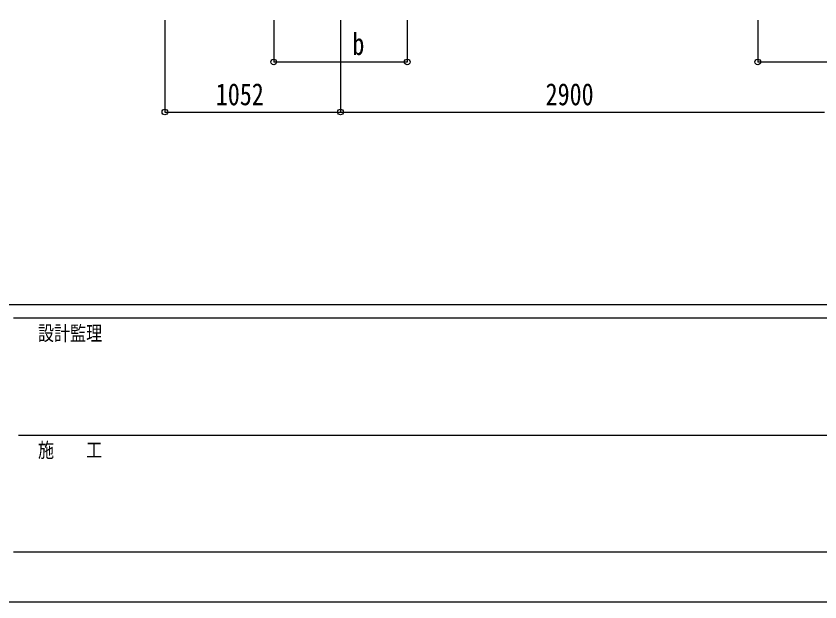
# Model space of a CAD drawing. Units: millimetres, scale not verified. Extents: x -16820 to 16820, y -11880 to 11880.
# Drawn here: x -5205 to -389, y -11880 to -8368 of the extents above; entities that cross this region are included whole.
import ezdxf
from ezdxf.enums import TextEntityAlignment as Align

# ---------------------------------------------------------------- set-up
doc = ezdxf.new("R2010")
doc.units = ezdxf.units.MM
doc.header["$LTSCALE"] = 40
doc.layers.add('0-6_YKK_D', color=6, linetype='Continuous')
doc.layers.add('0-7_YKK_ZWAK', color=7, linetype='Continuous')
doc.styles.add('ＭＳ ゴシック', font='')
doc.styles.get('ＭＳ ゴシック').set_extended_font_data('MS Gothic')

msp = doc.modelspace()

# ---------------------------------------------------------------- linework, layer by layer
at = {"layer": '0-6_YKK_D'}
for p, q in [((-4313.4, -8393.43), (-4313.4, -8944.43)), ((-3661.3, -8393.43), (-3661.3, -8644.43)), ((-3261.3, -8393.43), (-3261.3, -8944.43)), ((-3261.3, -8393.43), (-3261.3, -8944.43)), ((-2861.3, -8393.43), (-2861.3, -8644.43)), ((-761.3, -8393.43), (-761.3, -8644.43)), ((-3661.3, -8643.43), (-2861.3, -8643.43)), ((-761.3, -8643.43), (38.7, -8643.43)), ((-4313.4, -8943.43), (-3261.3, -8943.43)), ((-3261.3, -8943.43), (-361.3, -8943.43))]:
    msp.add_line(p, q, dxfattribs=at)
for centre in [(-3661.3, -8643.43), (-2861.3, -8643.43), (-761.3, -8643.43), (-4313.4, -8943.43), (-3261.3, -8943.43), (-3261.3, -8943.43)]:
    msp.add_circle(centre, 17, dxfattribs=at)
at = {"layer": '0-7_YKK_ZWAK'}
for p, q in [((15580.08, -10100), (-15619.92, -10100)), ((-19.92, -10180), (-5219.92, -10180)), ((-5189.92, -10880), (-19.92, -10880)), ((-5219.92, -11580), (-19.92, -11580))]:
    msp.add_line(p, q, dxfattribs=at)
msp.add_lwpolyline([(-16820, -11880), (16820, -11880), (16820, 11880), (-16820, 11880)], close=True, dxfattribs=at)

# ---------------------------------------------------------------- texts
at = {"layer": '0-6_YKK_D', "style": 'ＭＳ ゴシック', "width": 0.8}
for s, p in [('b', (-3189.79, -8641.2)), ('1052', (-4008.15, -8942.63)), ('2900', (-2032.1, -8942.63))]:
    msp.add_text(s, height=132, dxfattribs=at).set_placement(p, align=Align.BOTTOM_LEFT)
at = {"layer": '0-7_YKK_ZWAK', "style": 'ＭＳ ゴシック', "width": 0.8}
for s, p in [('設計監理', (-5073.25, -10340)), ('施\u3000\u3000工', (-5073.25, -11040))]:
    msp.add_text(s, height=87.98, dxfattribs=at).set_placement(p, align=Align.BOTTOM_LEFT)

doc.saveas('drawing.dxf')
